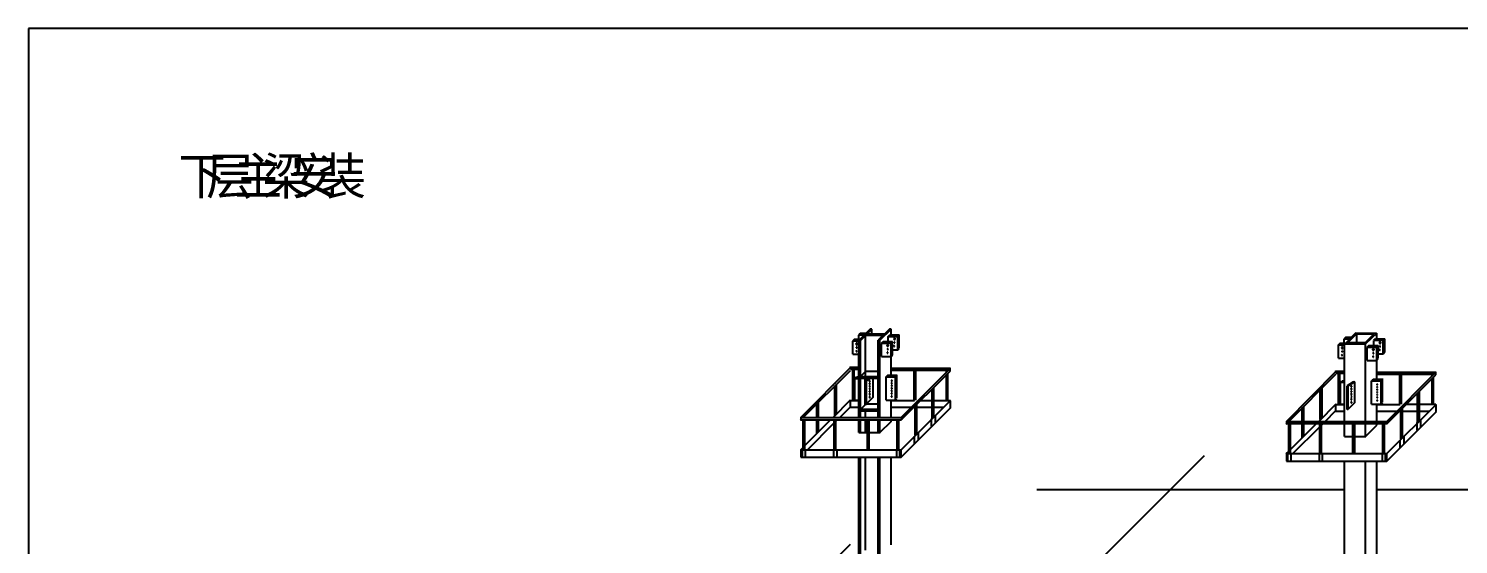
# Model space of a CAD drawing. Header units: metres. Extents: x 0 to 420, y 0 to 297.
# Drawn here: x 0 to 274.7, y 197.9 to 297 of the extents above; entities that cross this region are included whole.
import ezdxf

# ---------------------------------------------------------------- set-up
doc = ezdxf.new("R2010")
doc.units = ezdxf.units.M

msp = doc.modelspace()

# ---------------------------------------------------------------- linework, layer by layer
for p, q in [((420, 296.97), (0, 296.97)), ((0, 296.97), (0, 0)), ((161.65, 239.29), (159.49, 237.1)), ((162, 239.29), (159.84, 237.1)), ((162, 239.29), (161.65, 239.29)), ((162, 238.29), (162, 239.27)), ((165.36, 239.27), (163.22, 237.18)), ((165.68, 239.27), (163.55, 237.18)), ((165.68, 239.27), (165.36, 239.27)), ((165.68, 238.18), (165.68, 239.27)), ((158.32, 237.05), (159.49, 237.05)), ((158.35, 237.02), (158.65, 237.32)), ((158.35, 234.45), (158.35, 236.99)), ((158.62, 237.34), (159.7, 237.34)), ((158.95, 236.5), (158.92, 236.45)), ((158.92, 236.45), (158.92, 236.4)), ((158.92, 236.4), (158.95, 236.34)), ((158.97, 236.56), (158.95, 236.5)), ((158.95, 236.34), (159, 236.32)), ((159.03, 236.59), (158.97, 236.56)), ((159, 236.32), (159.05, 236.29)), ((159.08, 236.59), (159.03, 236.59)), ((159.05, 236.29), (159.11, 236.29)), ((159.14, 236.56), (159.08, 236.59)), ((159.11, 236.29), (159.16, 236.32)), ((159.19, 236.53), (159.14, 236.56)), ((159.16, 236.32), (159.19, 236.37)), ((159.22, 236.48), (159.19, 236.53)), ((159.19, 236.37), (159.22, 236.42)), ((159.22, 236.42), (159.22, 236.48)), ((159.43, 237.13), (159.81, 237.13)), ((159.46, 238.18), (159.76, 238.48)), ((159.46, 238.18), (160.54, 238.18)), ((159.46, 237.34), (159.46, 238.13)), ((159.49, 222.32), (159.49, 237.1)), ((159.73, 238.48), (160.84, 238.48)), ((159.81, 222.32), (159.81, 237.13)), ((164.11, 238.07), (160.76, 238.07)), ((160.79, 231.12), (160.79, 238.05)), ((164.36, 238.29), (161.03, 238.29)), ((163.22, 222.32), (163.22, 237.18)), ((163.25, 237.18), (163.55, 237.18)), ((163.55, 222.32), (163.55, 237.18)), ((163.87, 236.59), (164.17, 236.88)), ((163.87, 236.59), (165.68, 236.59)), ((163.87, 234.02), (163.87, 236.53)), ((164.14, 236.88), (165.96, 236.88)), ((164.95, 236.23), (164.93, 236.21)), ((165.01, 236.26), (164.95, 236.23)), ((165.09, 236.26), (165.01, 236.26)), ((165.14, 236.23), (165.09, 236.26)), ((165.14, 237.88), (165.44, 238.18)), ((165.14, 237.88), (166.96, 237.88)), ((165.14, 236.88), (165.14, 237.83)), ((165.17, 236.21), (165.14, 236.23)), ((165.44, 238.18), (167.23, 238.18)), ((165.66, 236.59), (165.96, 236.88)), ((165.68, 234.04), (165.68, 236.56)), ((165.96, 234.37), (165.96, 236.88)), ((166.2, 237.48), (166.17, 237.42)), ((166.17, 237.42), (166.2, 237.37)), ((166.25, 237.53), (166.2, 237.48)), ((166.2, 237.37), (166.23, 237.32)), ((166.23, 237.32), (166.25, 237.29)), ((166.31, 237.56), (166.25, 237.53)), ((166.25, 237.29), (166.31, 237.26)), ((166.25, 236.78), (166.25, 236.75)), ((166.28, 236.78), (166.25, 236.78)), ((166.25, 236.75), (166.25, 236.72)), ((166.25, 236.72), (166.25, 236.69)), ((166.25, 236.69), (166.28, 236.67)), ((166.31, 236.78), (166.28, 236.78)), ((166.28, 236.67), (166.31, 236.64)), ((166.36, 237.56), (166.31, 237.56)), ((166.31, 237.26), (166.39, 237.26)), ((166.33, 236.78), (166.31, 236.78)), ((166.31, 236.64), (166.33, 236.64)), ((166.36, 236.75), (166.33, 236.78)), ((166.33, 236.64), (166.36, 236.64)), ((166.42, 237.53), (166.36, 237.56)), ((166.39, 236.72), (166.36, 236.75)), ((166.36, 236.64), (166.39, 236.64)), ((166.39, 237.26), (166.44, 237.29)), ((166.42, 236.69), (166.39, 236.72)), ((166.39, 236.64), (166.42, 236.67)), ((166.47, 237.51), (166.42, 237.53)), ((166.42, 236.67), (166.42, 236.69)), ((166.44, 237.29), (166.47, 237.34)), ((166.5, 237.45), (166.47, 237.51)), ((166.47, 237.34), (166.5, 237.4)), ((166.5, 237.4), (166.5, 237.45)), ((166.93, 237.88), (167.23, 238.18)), ((166.96, 235.34), (166.96, 237.86)), ((167.23, 235.67), (167.23, 238.18)), ((251.61, 236.29), (252.77, 236.29)), ((251.63, 236.27), (251.93, 236.57)), ((251.63, 233.7), (251.63, 236.24)), ((251.91, 236.59), (252.99, 236.59)), ((254.94, 238.54), (252.72, 236.29)), ((252.74, 237.43), (253.04, 237.73)), ((252.74, 237.43), (253.83, 237.43)), ((252.74, 236.59), (252.74, 237.38)), ((252.77, 221.57), (252.77, 236.35)), ((252.85, 236.43), (256.83, 236.43)), ((253.01, 237.73), (254.12, 237.73)), ((253.35, 236.63), (255.02, 238.28)), ((256.7, 236.63), (253.35, 236.63)), ((254.9, 238.51), (258.91, 238.51)), ((258.44, 238.29), (255.11, 238.29)), ((255.13, 236.63), (255.13, 238.3)), ((256.71, 236.58), (258.38, 238.23)), ((258.97, 238.51), (256.83, 236.43)), ((256.83, 221.57), (256.83, 236.43)), ((258.43, 237.13), (258.72, 237.43)), ((258.43, 237.13), (260.24, 237.13)), ((258.43, 236.13), (258.43, 237.08)), ((258.72, 237.43), (260.51, 237.43)), ((258.97, 237.43), (258.97, 238.51)), ((259.48, 236.73), (259.46, 236.67)), ((259.46, 236.67), (259.48, 236.62)), ((259.54, 236.78), (259.48, 236.73)), ((259.48, 236.62), (259.51, 236.57)), ((259.51, 236.57), (259.54, 236.54)), ((259.59, 236.81), (259.54, 236.78)), ((259.54, 236.54), (259.59, 236.51)), ((259.64, 236.81), (259.59, 236.81)), ((259.59, 236.51), (259.67, 236.51)), ((259.7, 236.78), (259.64, 236.81)), ((259.67, 236.51), (259.73, 236.54)), ((259.75, 236.75), (259.7, 236.78)), ((259.73, 236.54), (259.75, 236.59)), ((259.78, 236.7), (259.75, 236.75)), ((259.75, 236.59), (259.78, 236.65)), ((259.78, 236.65), (259.78, 236.7)), ((260.21, 237.13), (260.51, 237.43)), ((260.24, 234.59), (260.24, 237.11)), ((260.51, 234.91), (260.51, 237.43)), ((158.35, 234.45), (159.49, 234.45)), ((158.97, 235.15), (158.95, 235.12)), ((158.95, 235.12), (158.95, 235.1)), ((158.95, 235.1), (158.95, 235.07)), ((158.95, 235.07), (158.95, 235.04)), ((158.95, 235.04), (158.97, 235.02)), ((158.97, 235.8), (158.97, 235.77)), ((159, 235.8), (158.97, 235.8)), ((158.97, 235.77), (158.97, 235.75)), ((158.97, 235.75), (158.97, 235.72)), ((158.97, 235.72), (159, 235.69)), ((159, 235.15), (158.97, 235.15)), ((158.97, 235.02), (159, 234.99)), ((159.03, 235.8), (159, 235.8)), ((159, 235.69), (159.03, 235.67)), ((159.03, 235.12), (159, 235.15)), ((159, 234.99), (159.03, 234.99)), ((159.08, 235.8), (159.03, 235.8)), ((159.03, 235.67), (159.08, 235.67)), ((159.05, 235.1), (159.03, 235.12)), ((159.03, 234.99), (159.05, 234.99)), ((159.08, 235.07), (159.05, 235.1)), ((159.05, 234.99), (159.08, 234.99)), ((159.11, 235.77), (159.08, 235.8)), ((159.08, 235.67), (159.11, 235.67)), ((159.11, 235.04), (159.08, 235.07)), ((159.08, 234.99), (159.11, 235.02)), ((159.14, 235.75), (159.11, 235.77)), ((159.11, 235.67), (159.14, 235.69)), ((159.11, 235.02), (159.11, 235.04)), ((159.14, 235.72), (159.14, 235.75)), ((159.14, 235.69), (159.14, 235.72)), ((163.87, 234.02), (165.68, 234.02)), ((164.93, 236.21), (164.9, 236.15)), ((164.9, 236.15), (164.9, 236.07)), ((164.9, 236.07), (164.93, 236.02)), ((164.93, 236.02), (164.98, 235.99)), ((164.95, 234.8), (164.93, 234.8)), ((164.93, 234.8), (164.93, 234.77)), ((164.93, 234.77), (164.95, 234.72)), ((164.98, 235.48), (164.95, 235.45)), ((164.95, 235.45), (164.95, 235.42)), ((164.95, 235.42), (164.98, 235.4)), ((165.01, 234.83), (164.95, 234.83)), ((164.95, 234.83), (164.95, 234.8)), ((164.95, 234.72), (164.95, 234.69)), ((164.95, 234.69), (165.01, 234.66)), ((164.98, 235.99), (165.04, 235.96)), ((165.01, 235.5), (164.98, 235.48)), ((164.98, 235.4), (165.01, 235.37)), ((165.04, 235.5), (165.01, 235.5)), ((165.01, 235.37), (165.04, 235.34)), ((165.04, 234.83), (165.01, 234.83)), ((165.01, 234.66), (165.04, 234.66)), ((165.04, 235.96), (165.09, 235.96)), ((165.06, 235.48), (165.04, 235.5)), ((165.04, 235.34), (165.06, 235.34)), ((165.06, 234.8), (165.04, 234.83)), ((165.04, 234.66), (165.06, 234.66)), ((165.09, 235.45), (165.06, 235.48)), ((165.06, 235.34), (165.09, 235.34)), ((165.09, 234.77), (165.06, 234.8)), ((165.06, 234.66), (165.09, 234.66)), ((165.09, 235.96), (165.14, 235.99)), ((165.12, 235.42), (165.09, 235.45)), ((165.09, 235.34), (165.12, 235.34)), ((165.09, 234.72), (165.09, 234.77)), ((165.09, 234.69), (165.09, 234.72)), ((165.09, 234.66), (165.09, 234.69)), ((165.12, 235.4), (165.12, 235.42)), ((165.12, 235.37), (165.12, 235.4)), ((165.12, 235.34), (165.12, 235.37)), ((165.14, 235.99), (165.2, 236.04)), ((165.2, 236.15), (165.17, 236.21)), ((165.22, 236.1), (165.2, 236.15)), ((165.2, 236.04), (165.22, 236.1)), ((165.68, 230.42), (165.68, 235.31)), ((165.68, 234.04), (165.98, 234.34)), ((165.96, 235.31), (166.96, 235.31)), ((166.23, 236.1), (166.2, 236.07)), ((166.2, 236.07), (166.2, 236.04)), ((166.2, 236.04), (166.23, 236.02)), ((166.25, 236.13), (166.23, 236.1)), ((166.23, 236.02), (166.25, 235.99)), ((166.28, 236.13), (166.25, 236.13)), ((166.25, 235.99), (166.28, 235.96)), ((166.31, 236.1), (166.28, 236.13)), ((166.28, 235.96), (166.31, 235.96)), ((166.33, 236.07), (166.31, 236.1)), ((166.31, 235.96), (166.33, 235.96)), ((166.36, 236.04), (166.33, 236.07)), ((166.33, 235.96), (166.36, 235.96)), ((166.36, 236.02), (166.36, 236.04)), ((166.36, 235.99), (166.36, 236.02)), ((166.36, 235.96), (166.36, 235.99)), ((166.96, 235.31), (167.25, 235.64)), ((251.63, 233.7), (252.77, 233.7)), ((252.23, 235.75), (252.2, 235.7)), ((252.2, 235.7), (252.2, 235.64)), ((252.2, 235.64), (252.23, 235.59)), ((252.26, 235.81), (252.23, 235.75)), ((252.23, 235.59), (252.28, 235.56)), ((252.26, 234.4), (252.23, 234.37)), ((252.23, 234.37), (252.23, 234.35)), ((252.23, 234.35), (252.23, 234.32)), ((252.23, 234.32), (252.23, 234.29)), ((252.23, 234.29), (252.26, 234.26)), ((252.31, 235.83), (252.26, 235.81)), ((252.26, 235.05), (252.26, 235.02)), ((252.28, 235.05), (252.26, 235.05)), ((252.26, 235.02), (252.26, 235)), ((252.26, 235), (252.26, 234.97)), ((252.26, 234.97), (252.28, 234.94)), ((252.28, 234.4), (252.26, 234.4)), ((252.26, 234.26), (252.28, 234.24)), ((252.28, 235.56), (252.34, 235.54)), ((252.31, 235.05), (252.28, 235.05)), ((252.28, 234.94), (252.31, 234.91)), ((252.31, 234.37), (252.28, 234.4)), ((252.28, 234.24), (252.31, 234.24)), ((252.37, 235.83), (252.31, 235.83)), ((252.37, 235.05), (252.31, 235.05)), ((252.31, 234.91), (252.37, 234.91)), ((252.34, 234.35), (252.31, 234.37)), ((252.31, 234.24), (252.34, 234.24)), ((252.34, 235.54), (252.39, 235.54)), ((252.37, 234.32), (252.34, 234.35)), ((252.34, 234.24), (252.37, 234.24)), ((252.42, 235.81), (252.37, 235.83)), ((252.39, 235.02), (252.37, 235.05)), ((252.37, 234.91), (252.39, 234.91)), ((252.39, 234.29), (252.37, 234.32)), ((252.37, 234.24), (252.39, 234.26)), ((252.39, 235.54), (252.45, 235.56)), ((252.42, 235), (252.39, 235.02)), ((252.39, 234.91), (252.42, 234.94)), ((252.39, 234.26), (252.39, 234.29)), ((252.47, 235.78), (252.42, 235.81)), ((252.42, 234.97), (252.42, 235)), ((252.42, 234.94), (252.42, 234.97)), ((252.45, 235.56), (252.47, 235.62)), ((252.5, 235.73), (252.47, 235.78)), ((252.47, 235.62), (252.5, 235.67)), ((252.5, 235.67), (252.5, 235.73)), ((257.16, 235.83), (257.45, 236.13)), ((257.16, 235.83), (258.97, 235.83)), ((257.16, 233.26), (257.16, 235.78)), ((257.43, 236.13), (259.24, 236.13)), ((258.21, 235.46), (258.18, 235.4)), ((258.18, 235.4), (258.18, 235.32)), ((258.18, 235.32), (258.21, 235.27)), ((258.24, 235.48), (258.21, 235.46)), ((258.21, 235.27), (258.26, 235.24)), ((258.21, 234.05), (258.21, 234.02)), ((258.24, 234.05), (258.21, 234.05)), ((258.21, 234.02), (258.24, 233.97)), ((258.29, 235.51), (258.24, 235.48)), ((258.26, 234.72), (258.24, 234.7)), ((258.24, 234.7), (258.24, 234.67)), ((258.24, 234.67), (258.26, 234.64)), ((258.24, 234.08), (258.24, 234.05)), ((258.29, 234.08), (258.24, 234.08)), ((258.24, 233.97), (258.24, 233.94)), ((258.24, 233.94), (258.29, 233.91)), ((258.26, 235.24), (258.32, 235.21)), ((258.29, 234.75), (258.26, 234.72)), ((258.26, 234.64), (258.29, 234.62)), ((258.37, 235.51), (258.29, 235.51)), ((258.32, 234.75), (258.29, 234.75)), ((258.29, 234.62), (258.32, 234.59)), ((258.32, 234.08), (258.29, 234.08)), ((258.29, 233.91), (258.32, 233.91)), ((258.32, 235.21), (258.37, 235.21)), ((258.35, 234.72), (258.32, 234.75)), ((258.32, 234.59), (258.35, 234.59)), ((258.35, 234.05), (258.32, 234.08)), ((258.32, 233.91), (258.35, 233.91)), ((258.37, 234.7), (258.35, 234.72)), ((258.35, 234.59), (258.37, 234.59)), ((258.37, 234.02), (258.35, 234.05)), ((258.35, 233.91), (258.37, 233.91)), ((258.43, 235.48), (258.37, 235.51)), ((258.37, 235.21), (258.43, 235.24)), ((258.4, 234.67), (258.37, 234.7)), ((258.37, 234.59), (258.4, 234.59)), ((258.37, 233.97), (258.37, 234.02)), ((258.37, 233.94), (258.37, 233.97)), ((258.37, 233.91), (258.37, 233.94)), ((258.4, 234.64), (258.4, 234.67)), ((258.4, 234.62), (258.4, 234.64)), ((258.4, 234.59), (258.4, 234.62)), ((258.45, 235.46), (258.43, 235.48)), ((258.43, 235.24), (258.48, 235.29)), ((258.48, 235.4), (258.45, 235.46)), ((258.51, 235.35), (258.48, 235.4)), ((258.48, 235.29), (258.51, 235.35)), ((258.94, 235.83), (259.24, 236.13)), ((258.97, 233.29), (258.97, 235.81)), ((258.97, 229.66), (258.97, 234.56)), ((258.97, 233.29), (259.27, 233.59)), ((259.24, 233.62), (259.24, 236.13)), ((259.24, 234.56), (260.24, 234.56)), ((259.51, 235.35), (259.48, 235.32)), ((259.48, 235.32), (259.48, 235.29)), ((259.48, 235.29), (259.51, 235.27)), ((259.54, 235.37), (259.51, 235.35)), ((259.51, 235.27), (259.54, 235.24)), ((259.56, 236.02), (259.54, 236.02)), ((259.54, 236.02), (259.54, 236)), ((259.54, 236), (259.54, 235.97)), ((259.54, 235.97), (259.54, 235.94)), ((259.54, 235.94), (259.56, 235.92)), ((259.56, 235.37), (259.54, 235.37)), ((259.54, 235.24), (259.56, 235.21)), ((259.59, 236.02), (259.56, 236.02)), ((259.56, 235.92), (259.59, 235.89)), ((259.59, 235.35), (259.56, 235.37)), ((259.56, 235.21), (259.59, 235.21)), ((259.62, 236.02), (259.59, 236.02)), ((259.59, 235.89), (259.62, 235.89)), ((259.62, 235.32), (259.59, 235.35)), ((259.59, 235.21), (259.62, 235.21)), ((259.64, 236), (259.62, 236.02)), ((259.62, 235.89), (259.64, 235.89)), ((259.64, 235.29), (259.62, 235.32)), ((259.62, 235.21), (259.64, 235.21)), ((259.67, 235.97), (259.64, 236)), ((259.64, 235.89), (259.67, 235.89)), ((259.64, 235.27), (259.64, 235.29)), ((259.64, 235.24), (259.64, 235.27)), ((259.64, 235.21), (259.64, 235.24)), ((259.7, 235.94), (259.67, 235.97)), ((259.67, 235.89), (259.7, 235.92)), ((259.7, 235.92), (259.7, 235.94)), ((260.24, 234.56), (260.54, 234.89)), ((148.34, 222.32), (157.92, 231.93)), ((148.82, 222.32), (157.86, 231.36)), ((157.78, 231.96), (159.49, 231.96)), ((157.86, 231.96), (157.86, 232.01)), ((157.86, 231.58), (157.86, 231.96)), ((157.86, 231.58), (159.49, 231.58)), ((158.32, 225.6), (158.32, 231.58)), ((158.59, 225.6), (158.59, 231.58)), ((160.76, 231.12), (159.78, 230.15)), ((163.19, 231.12), (160.73, 231.12)), ((160.79, 226.74), (160.79, 231.23)), ((165.68, 231.77), (177.1, 231.77)), ((165.68, 231.39), (176.7, 231.39)), ((167.63, 222.32), (177.08, 231.77)), ((167.63, 221.86), (177.08, 231.28)), ((170.12, 225.6), (170.12, 231.39)), ((170.45, 225.63), (170.45, 231.42)), ((176.35, 231.04), (176.35, 231.39)), ((176.59, 225.6), (176.59, 230.79)), ((177.02, 231.25), (177.02, 231.8)), ((241.62, 221.57), (251.2, 231.18)), ((251.07, 231.21), (252.77, 231.21)), ((251.15, 231.21), (251.15, 231.26)), ((251.15, 230.83), (251.15, 231.21)), ((251.15, 230.83), (252.77, 230.83)), ((251.61, 224.85), (251.61, 230.83)), ((251.88, 224.85), (251.88, 230.83)), ((257.16, 233.26), (258.97, 233.26)), ((258.97, 231.02), (270.39, 231.02)), ((260.92, 221.57), (270.36, 231.02)), ((270.31, 230.5), (270.31, 231.04)), ((154.86, 222.65), (154.86, 228.44)), ((155.18, 222.97), (155.18, 228.76)), ((158.7, 229.82), (159, 230.12)), ((158.7, 225.65), (158.7, 229.87)), ((158.7, 229.82), (159.43, 229.82)), ((159.03, 230.12), (159.43, 230.12)), ((163.19, 230.12), (159.73, 230.12)), ((163.19, 229.77), (159.73, 229.77)), ((160.73, 224.79), (160.73, 229.77)), ((161.38, 229.77), (160.76, 229.39)), ((160.76, 224.87), (160.76, 229.39)), ((160.76, 229.36), (160.95, 229.36)), ((160.81, 227.41), (160.81, 229.77)), ((161.63, 229.77), (160.95, 229.36)), ((160.95, 224.87), (160.95, 229.39)), ((161.52, 229.33), (161.49, 229.31)), ((161.49, 229.31), (161.49, 229.28)), ((161.49, 229.28), (161.49, 229.25)), ((161.49, 229.25), (161.52, 229.22)), ((161.49, 228.85), (161.49, 228.79)), ((161.52, 228.85), (161.49, 228.85)), ((161.49, 228.79), (161.49, 228.76)), ((161.49, 228.76), (161.52, 228.74)), ((161.52, 228.39), (161.49, 228.36)), ((161.49, 228.36), (161.49, 228.33)), ((161.49, 228.33), (161.49, 228.3)), ((161.49, 228.3), (161.52, 228.25)), ((161.52, 229.36), (161.52, 229.33)), ((161.54, 229.36), (161.52, 229.36)), ((161.52, 229.22), (161.54, 229.2)), ((161.52, 228.87), (161.52, 228.85)), ((161.54, 228.87), (161.52, 228.87)), ((161.52, 228.74), (161.54, 228.71)), ((161.54, 228.39), (161.52, 228.39)), ((161.52, 228.25), (161.54, 228.25)), ((161.6, 229.33), (161.54, 229.36)), ((161.54, 229.2), (161.6, 229.2)), ((161.6, 228.85), (161.54, 228.87)), ((161.54, 228.71), (161.6, 228.71)), ((161.6, 228.39), (161.54, 228.39)), ((161.54, 228.25), (161.6, 228.22)), ((161.63, 229.31), (161.6, 229.33)), ((161.6, 229.2), (161.63, 229.2)), ((161.63, 228.85), (161.6, 228.85)), ((161.6, 228.71), (161.63, 228.71)), ((161.63, 228.36), (161.6, 228.39)), ((161.6, 228.22), (161.63, 228.22)), ((161.65, 229.28), (161.63, 229.31)), ((161.63, 229.2), (161.65, 229.2)), ((161.65, 228.79), (161.63, 228.85)), ((161.63, 228.71), (161.65, 228.71)), ((161.65, 228.33), (161.63, 228.36)), ((161.63, 228.22), (161.65, 228.25)), ((161.65, 229.25), (161.65, 229.28)), ((161.65, 229.22), (161.65, 229.25)), ((161.65, 229.2), (161.65, 229.22)), ((161.65, 228.76), (161.65, 228.79)), ((161.65, 228.74), (161.65, 228.76)), ((161.65, 228.71), (161.65, 228.74)), ((161.65, 228.3), (161.65, 228.33)), ((161.65, 228.25), (161.65, 228.3)), ((162.25, 226.19), (162.25, 229.77)), ((164.71, 230.12), (166.52, 230.12)), ((164.71, 225.63), (164.71, 230.12)), ((164.74, 230.12), (165.04, 230.44)), ((165.01, 230.44), (166.82, 230.44)), ((165.74, 229.44), (165.71, 229.41)), ((165.71, 229.41), (165.71, 229.39)), ((165.71, 229.39), (165.74, 229.36)), ((165.71, 228.95), (165.71, 228.9)), ((165.74, 228.95), (165.71, 228.95)), ((165.71, 228.9), (165.74, 228.87)), ((165.71, 228.47), (165.71, 228.44)), ((165.74, 228.47), (165.71, 228.47)), ((165.71, 228.44), (165.74, 228.39)), ((165.74, 227.98), (165.71, 227.95)), ((165.77, 229.47), (165.74, 229.44)), ((165.74, 229.36), (165.77, 229.33)), ((165.77, 228.98), (165.74, 228.95)), ((165.74, 228.87), (165.77, 228.85)), ((165.77, 228.49), (165.74, 228.47)), ((165.74, 228.39), (165.77, 228.36)), ((165.77, 228.01), (165.74, 227.98)), ((165.79, 229.47), (165.77, 229.47)), ((165.77, 229.33), (165.79, 229.31)), ((165.79, 228.98), (165.77, 228.98)), ((165.77, 228.85), (165.79, 228.82)), ((165.79, 228.49), (165.77, 228.49)), ((165.77, 228.36), (165.79, 228.33)), ((165.79, 228.01), (165.77, 228.01)), ((165.82, 229.44), (165.79, 229.47)), ((165.79, 229.31), (165.82, 229.31)), ((165.82, 228.95), (165.79, 228.98)), ((165.79, 228.82), (165.82, 228.82)), ((165.82, 228.49), (165.79, 228.49)), ((165.79, 228.33), (165.82, 228.33)), ((165.82, 227.98), (165.79, 228.01)), ((165.85, 229.41), (165.82, 229.44)), ((165.82, 229.31), (165.85, 229.31)), ((165.85, 228.93), (165.82, 228.95)), ((165.82, 228.82), (165.85, 228.82)), ((165.85, 228.47), (165.82, 228.49)), ((165.82, 228.33), (165.85, 228.33)), ((165.85, 227.95), (165.82, 227.98)), ((165.87, 229.39), (165.85, 229.41)), ((165.85, 229.31), (165.87, 229.31)), ((165.87, 228.9), (165.85, 228.93)), ((165.85, 228.82), (165.87, 228.82)), ((165.87, 228.44), (165.85, 228.47)), ((165.85, 228.33), (165.87, 228.33)), ((165.87, 229.36), (165.87, 229.39)), ((165.87, 229.33), (165.87, 229.36)), ((165.87, 229.31), (165.87, 229.33)), ((165.87, 228.87), (165.87, 228.9)), ((165.87, 228.85), (165.87, 228.87)), ((165.87, 228.82), (165.87, 228.85)), ((165.87, 228.39), (165.87, 228.44)), ((165.87, 228.36), (165.87, 228.39)), ((165.87, 228.33), (165.87, 228.36)), ((166.52, 230.15), (166.82, 230.47)), ((166.52, 225.63), (166.52, 230.15)), ((166.82, 226), (166.82, 230.52)), ((173.88, 222.3), (173.88, 228.09)), ((176.35, 225.6), (176.35, 230.55)), ((242.11, 221.57), (251.15, 230.61)), ((248.47, 222.22), (248.47, 228.01)), ((251.99, 229.07), (252.28, 229.37)), ((251.99, 224.9), (251.99, 229.12)), ((251.99, 229.07), (252.77, 229.07)), ((252.31, 229.37), (252.77, 229.37)), ((254.52, 229.13), (253.3, 228.39)), ((253.3, 223.87), (253.3, 228.39)), ((253.3, 228.36), (253.49, 228.36)), ((254.79, 229.14), (253.49, 228.36)), ((253.49, 223.87), (253.49, 228.39)), ((254.06, 228.34), (254.03, 228.31)), ((254.03, 228.31), (254.03, 228.28)), ((254.03, 228.28), (254.03, 228.25)), ((254.03, 228.25), (254.06, 228.23)), ((254.09, 228.36), (254.06, 228.36)), ((254.06, 228.36), (254.06, 228.34)), ((254.06, 228.23), (254.09, 228.2)), ((254.14, 228.34), (254.09, 228.36)), ((254.09, 228.2), (254.14, 228.2)), ((254.17, 228.31), (254.14, 228.34)), ((254.14, 228.2), (254.17, 228.2)), ((254.2, 228.28), (254.17, 228.31)), ((254.17, 228.2), (254.2, 228.2)), ((254.2, 228.25), (254.2, 228.28)), ((254.2, 228.23), (254.2, 228.25)), ((254.2, 228.2), (254.2, 228.23)), ((254.52, 229.13), (254.77, 229.13)), ((254.79, 225.2), (254.79, 229.14)), ((257.99, 224.87), (257.99, 229.37)), ((257.99, 229.37), (259.81, 229.37)), ((258.02, 229.37), (258.32, 229.69)), ((258.29, 229.69), (260.1, 229.69)), ((258.97, 230.64), (269.98, 230.64)), ((259.02, 228.69), (259, 228.66)), ((259, 228.66), (259, 228.64)), ((259, 228.64), (259.02, 228.61)), ((259, 228.2), (259, 228.15)), ((259.02, 228.2), (259, 228.2)), ((259, 228.15), (259.02, 228.12)), ((259.05, 228.72), (259.02, 228.69)), ((259.02, 228.61), (259.05, 228.58)), ((259.05, 228.23), (259.02, 228.2)), ((259.02, 228.12), (259.05, 228.09)), ((259.08, 228.72), (259.05, 228.72)), ((259.05, 228.58), (259.08, 228.55)), ((259.08, 228.23), (259.05, 228.23)), ((259.05, 228.09), (259.08, 228.07)), ((259.1, 228.69), (259.08, 228.72)), ((259.08, 228.55), (259.1, 228.55)), ((259.1, 228.2), (259.08, 228.23)), ((259.08, 228.07), (259.1, 228.07)), ((259.13, 228.66), (259.1, 228.69)), ((259.1, 228.55), (259.13, 228.55)), ((259.13, 228.18), (259.1, 228.2)), ((259.1, 228.07), (259.13, 228.07)), ((259.16, 228.64), (259.13, 228.66)), ((259.13, 228.55), (259.16, 228.55)), ((259.16, 228.15), (259.13, 228.18)), ((259.13, 228.07), (259.16, 228.07)), ((259.16, 228.61), (259.16, 228.64)), ((259.16, 228.58), (259.16, 228.61)), ((259.16, 228.55), (259.16, 228.58)), ((259.16, 228.12), (259.16, 228.15)), ((259.16, 228.09), (259.16, 228.12)), ((259.16, 228.07), (259.16, 228.09)), ((259.81, 229.39), (260.1, 229.72)), ((259.81, 224.87), (259.81, 229.39)), ((260.1, 225.25), (260.1, 229.77)), ((260.92, 221.11), (270.36, 230.53)), ((263.41, 224.85), (263.41, 230.64)), ((263.73, 224.87), (263.73, 230.67)), ((269.63, 230.29), (269.63, 230.64)), ((269.63, 224.85), (269.63, 229.8)), ((269.87, 224.85), (269.87, 230.04)), ((151.72, 222.32), (151.72, 225.3)), ((154.56, 222.32), (157.92, 225.68)), ((157.86, 224.27), (157.86, 225.6)), ((157.86, 225.57), (159.49, 225.57)), ((158.7, 225.65), (159.43, 225.65)), ((162.25, 226.19), (160.95, 224.92)), ((161.52, 227.87), (161.49, 227.84)), ((161.49, 227.84), (161.49, 227.82)), ((161.49, 227.82), (161.49, 227.79)), ((161.49, 227.79), (161.52, 227.76)), ((161.52, 227.38), (161.49, 227.36)), ((161.49, 227.36), (161.49, 227.33)), ((161.49, 227.33), (161.49, 227.3)), ((161.49, 227.3), (161.52, 227.28)), ((161.52, 226.87), (161.49, 226.87)), ((161.49, 226.87), (161.49, 226.84)), ((161.49, 226.84), (161.49, 226.79)), ((161.49, 226.79), (161.52, 226.76)), ((161.52, 226.3), (161.49, 226.28)), ((161.49, 226.28), (161.49, 226.25)), ((161.49, 226.25), (161.49, 226.22)), ((161.49, 226.22), (161.52, 226.19)), ((161.52, 227.9), (161.52, 227.87)), ((161.54, 227.9), (161.52, 227.9)), ((161.52, 227.76), (161.54, 227.74)), ((161.54, 227.38), (161.52, 227.38)), ((161.52, 227.28), (161.54, 227.25)), ((161.52, 226.9), (161.52, 226.87)), ((161.54, 226.9), (161.52, 226.9)), ((161.52, 226.76), (161.54, 226.74)), ((161.54, 226.3), (161.52, 226.3)), ((161.52, 226.19), (161.54, 226.17)), ((161.6, 227.87), (161.54, 227.9)), ((161.54, 227.74), (161.6, 227.74)), ((161.6, 227.38), (161.54, 227.38)), ((161.54, 227.25), (161.6, 227.22)), ((161.6, 226.9), (161.54, 226.9)), ((161.54, 226.74), (161.6, 226.74)), ((161.6, 226.3), (161.54, 226.3)), ((161.54, 226.17), (161.6, 226.14)), ((161.63, 227.84), (161.6, 227.87)), ((161.6, 227.74), (161.63, 227.74)), ((161.63, 227.36), (161.6, 227.38)), ((161.6, 227.22), (161.63, 227.22)), ((161.63, 226.87), (161.6, 226.9)), ((161.6, 226.74), (161.63, 226.74)), ((161.63, 226.28), (161.6, 226.3)), ((161.6, 226.14), (161.63, 226.14)), ((161.65, 227.82), (161.63, 227.84)), ((161.63, 227.74), (161.65, 227.74)), ((161.65, 227.33), (161.63, 227.36)), ((161.63, 227.22), (161.65, 227.25)), ((161.65, 226.84), (161.63, 226.87)), ((161.63, 226.74), (161.65, 226.74)), ((161.65, 226.25), (161.63, 226.28)), ((161.63, 226.14), (161.65, 226.17)), ((161.65, 227.79), (161.65, 227.82)), ((161.65, 227.76), (161.65, 227.79)), ((161.65, 227.74), (161.65, 227.76)), ((161.65, 227.3), (161.65, 227.33)), ((161.65, 227.28), (161.65, 227.3)), ((161.65, 227.25), (161.65, 227.28)), ((161.65, 226.79), (161.65, 226.84)), ((161.65, 226.76), (161.65, 226.79)), ((161.65, 226.74), (161.65, 226.76)), ((161.65, 226.22), (161.65, 226.25)), ((161.65, 226.19), (161.65, 226.22)), ((161.65, 226.17), (161.65, 226.19)), ((164.71, 225.63), (166.52, 225.63)), ((165.68, 222.32), (165.68, 225.63)), ((165.68, 225.57), (170.2, 225.57)), ((165.71, 227.95), (165.71, 227.93)), ((165.71, 227.93), (165.74, 227.9)), ((165.74, 227.49), (165.71, 227.47)), ((165.71, 227.47), (165.71, 227.44)), ((165.71, 227.44), (165.74, 227.41)), ((165.71, 226.98), (165.71, 226.92)), ((165.74, 226.98), (165.71, 226.98)), ((165.71, 226.92), (165.74, 226.9)), ((165.74, 226.41), (165.71, 226.38)), ((165.71, 226.38), (165.71, 226.36)), ((165.71, 226.36), (165.74, 226.33)), ((165.74, 227.9), (165.77, 227.87)), ((165.77, 227.49), (165.74, 227.49)), ((165.74, 227.41), (165.77, 227.38)), ((165.77, 227.01), (165.74, 226.98)), ((165.74, 226.9), (165.77, 226.87)), ((165.77, 226.41), (165.74, 226.41)), ((165.74, 226.33), (165.77, 226.28)), ((165.77, 227.87), (165.79, 227.84)), ((165.79, 227.49), (165.77, 227.49)), ((165.77, 227.38), (165.79, 227.36)), ((165.79, 227.01), (165.77, 227.01)), ((165.77, 226.87), (165.79, 226.84)), ((165.79, 226.41), (165.77, 226.41)), ((165.77, 226.28), (165.79, 226.28)), ((165.79, 227.84), (165.82, 227.84)), ((165.82, 227.49), (165.79, 227.49)), ((165.79, 227.36), (165.82, 227.33)), ((165.82, 226.98), (165.79, 227.01)), ((165.79, 226.84), (165.82, 226.84)), ((165.82, 226.41), (165.79, 226.41)), ((165.79, 226.28), (165.82, 226.25)), ((165.82, 227.84), (165.85, 227.84)), ((165.85, 227.47), (165.82, 227.49)), ((165.82, 227.33), (165.85, 227.33)), ((165.85, 226.98), (165.82, 226.98)), ((165.82, 226.84), (165.85, 226.84)), ((165.85, 226.38), (165.82, 226.41)), ((165.82, 226.25), (165.85, 226.25)), ((165.87, 227.93), (165.85, 227.95)), ((165.85, 227.84), (165.87, 227.84)), ((165.87, 227.44), (165.85, 227.47)), ((165.85, 227.33), (165.87, 227.36)), ((165.87, 226.92), (165.85, 226.98)), ((165.85, 226.84), (165.87, 226.84)), ((165.87, 226.36), (165.85, 226.38)), ((165.85, 226.25), (165.87, 226.28)), ((165.87, 227.9), (165.87, 227.93)), ((165.87, 227.87), (165.87, 227.9)), ((165.87, 227.84), (165.87, 227.87)), ((165.87, 227.41), (165.87, 227.44)), ((165.87, 227.38), (165.87, 227.41)), ((165.87, 227.36), (165.87, 227.38)), ((165.87, 226.9), (165.87, 226.92)), ((165.87, 226.87), (165.87, 226.9)), ((165.87, 226.84), (165.87, 226.87)), ((165.87, 226.33), (165.87, 226.36)), ((165.87, 226.28), (165.87, 226.33)), ((166.52, 225.63), (166.82, 225.92)), ((167.58, 216.07), (177.16, 225.65)), ((171.37, 225.6), (173.56, 225.6)), ((173.56, 221.97), (173.56, 227.76)), ((173.88, 225.6), (177.08, 225.6)), ((177.13, 224.19), (177.13, 225.54)), ((248.14, 221.9), (248.14, 227.69)), ((254.06, 227.85), (254.03, 227.85)), ((254.03, 227.85), (254.03, 227.79)), ((254.03, 227.79), (254.03, 227.77)), ((254.03, 227.77), (254.06, 227.74)), ((254.06, 227.39), (254.03, 227.36)), ((254.03, 227.36), (254.03, 227.33)), ((254.03, 227.33), (254.03, 227.31)), ((254.03, 227.31), (254.06, 227.25)), ((254.06, 226.87), (254.03, 226.85)), ((254.03, 226.85), (254.03, 226.82)), ((254.03, 226.82), (254.03, 226.79)), ((254.03, 226.79), (254.06, 226.77)), ((254.06, 226.39), (254.03, 226.36)), ((254.03, 226.36), (254.03, 226.33)), ((254.03, 226.33), (254.03, 226.31)), ((254.03, 226.31), (254.06, 226.28)), ((254.06, 225.87), (254.03, 225.87)), ((254.03, 225.87), (254.03, 225.85)), ((254.03, 225.85), (254.03, 225.79)), ((254.03, 225.79), (254.06, 225.76)), ((254.06, 225.3), (254.03, 225.28)), ((254.03, 225.28), (254.03, 225.25)), ((254.03, 225.25), (254.03, 225.22)), ((254.09, 227.87), (254.06, 227.87)), ((254.06, 227.87), (254.06, 227.85)), ((254.06, 227.74), (254.09, 227.71)), ((254.09, 227.39), (254.06, 227.39)), ((254.06, 227.25), (254.09, 227.25)), ((254.09, 226.9), (254.06, 226.9)), ((254.06, 226.9), (254.06, 226.87)), ((254.06, 226.77), (254.09, 226.74)), ((254.09, 226.39), (254.06, 226.39)), ((254.06, 226.28), (254.09, 226.25)), ((254.09, 225.9), (254.06, 225.9)), ((254.06, 225.9), (254.06, 225.87)), ((254.06, 225.76), (254.09, 225.74)), ((254.09, 225.3), (254.06, 225.3)), ((254.14, 227.85), (254.09, 227.87)), ((254.09, 227.71), (254.14, 227.71)), ((254.14, 227.39), (254.09, 227.39)), ((254.09, 227.25), (254.14, 227.23)), ((254.14, 226.87), (254.09, 226.9)), ((254.09, 226.74), (254.14, 226.74)), ((254.14, 226.39), (254.09, 226.39)), ((254.09, 226.25), (254.14, 226.22)), ((254.14, 225.9), (254.09, 225.9)), ((254.09, 225.74), (254.14, 225.74)), ((254.14, 225.3), (254.09, 225.3)), ((254.17, 227.85), (254.14, 227.85)), ((254.14, 227.71), (254.17, 227.71)), ((254.17, 227.36), (254.14, 227.39)), ((254.14, 227.23), (254.17, 227.23)), ((254.17, 226.85), (254.14, 226.87)), ((254.14, 226.74), (254.17, 226.74)), ((254.17, 226.36), (254.14, 226.39)), ((254.14, 226.22), (254.17, 226.22)), ((254.17, 225.87), (254.14, 225.9)), ((254.14, 225.74), (254.17, 225.74)), ((254.17, 225.28), (254.14, 225.3)), ((254.2, 227.79), (254.17, 227.85)), ((254.17, 227.71), (254.2, 227.71)), ((254.2, 227.33), (254.17, 227.36)), ((254.17, 227.23), (254.2, 227.25)), ((254.2, 226.82), (254.17, 226.85)), ((254.17, 226.74), (254.2, 226.74)), ((254.2, 226.33), (254.17, 226.36)), ((254.17, 226.22), (254.2, 226.25)), ((254.2, 225.85), (254.17, 225.87)), ((254.17, 225.74), (254.2, 225.74)), ((254.2, 225.25), (254.17, 225.28)), ((254.2, 227.77), (254.2, 227.79)), ((254.2, 227.74), (254.2, 227.77)), ((254.2, 227.71), (254.2, 227.74)), ((254.2, 227.31), (254.2, 227.33)), ((254.2, 227.25), (254.2, 227.31)), ((254.2, 226.79), (254.2, 226.82)), ((254.2, 226.77), (254.2, 226.79)), ((254.2, 226.74), (254.2, 226.77)), ((254.2, 226.31), (254.2, 226.33)), ((254.2, 226.28), (254.2, 226.31)), ((254.2, 226.25), (254.2, 226.28)), ((254.2, 225.79), (254.2, 225.85)), ((254.2, 225.76), (254.2, 225.79)), ((254.2, 225.74), (254.2, 225.76)), ((254.2, 225.22), (254.2, 225.25)), ((259, 227.72), (259, 227.69)), ((259.02, 227.72), (259, 227.72)), ((259, 227.69), (259.02, 227.63)), ((259.02, 227.23), (259, 227.2)), ((259, 227.2), (259, 227.17)), ((259, 227.17), (259.02, 227.15)), ((259.02, 226.74), (259, 226.71)), ((259, 226.71), (259, 226.69)), ((259, 226.69), (259.02, 226.66)), ((259, 226.23), (259, 226.17)), ((259.02, 226.23), (259, 226.23)), ((259, 226.17), (259.02, 226.15)), ((259.02, 225.66), (259, 225.63)), ((259, 225.63), (259, 225.6)), ((259, 225.6), (259.02, 225.58)), ((259.05, 227.74), (259.02, 227.72)), ((259.02, 227.63), (259.05, 227.61)), ((259.05, 227.26), (259.02, 227.23)), ((259.02, 227.15), (259.05, 227.12)), ((259.05, 226.74), (259.02, 226.74)), ((259.02, 226.66), (259.05, 226.63)), ((259.05, 226.25), (259.02, 226.23)), ((259.02, 226.15), (259.05, 226.12)), ((259.05, 225.66), (259.02, 225.66)), ((259.02, 225.58), (259.05, 225.52)), ((259.08, 227.74), (259.05, 227.74)), ((259.05, 227.61), (259.08, 227.58)), ((259.08, 227.26), (259.05, 227.26)), ((259.05, 227.12), (259.08, 227.09)), ((259.08, 226.74), (259.05, 226.74)), ((259.05, 226.63), (259.08, 226.61)), ((259.08, 226.25), (259.05, 226.25)), ((259.05, 226.12), (259.08, 226.09)), ((259.08, 225.66), (259.05, 225.66)), ((259.05, 225.52), (259.08, 225.52)), ((259.1, 227.74), (259.08, 227.74)), ((259.08, 227.58), (259.1, 227.58)), ((259.1, 227.23), (259.08, 227.26)), ((259.08, 227.09), (259.1, 227.09)), ((259.1, 226.74), (259.08, 226.74)), ((259.08, 226.61), (259.1, 226.58)), ((259.1, 226.23), (259.08, 226.25)), ((259.08, 226.09), (259.1, 226.09)), ((259.1, 225.66), (259.08, 225.66)), ((259.08, 225.52), (259.1, 225.5)), ((259.13, 227.72), (259.1, 227.74)), ((259.1, 227.58), (259.13, 227.58)), ((259.13, 227.2), (259.1, 227.23)), ((259.1, 227.09), (259.13, 227.09)), ((259.13, 226.71), (259.1, 226.74)), ((259.1, 226.58), (259.13, 226.58)), ((259.13, 226.23), (259.1, 226.23)), ((259.1, 226.09), (259.13, 226.09)), ((259.13, 225.63), (259.1, 225.66)), ((259.1, 225.5), (259.13, 225.5)), ((259.16, 227.69), (259.13, 227.72)), ((259.13, 227.58), (259.16, 227.58)), ((259.16, 227.17), (259.13, 227.2)), ((259.13, 227.09), (259.16, 227.09)), ((259.16, 226.69), (259.13, 226.71)), ((259.13, 226.58), (259.16, 226.61)), ((259.16, 226.17), (259.13, 226.23)), ((259.13, 226.09), (259.16, 226.09)), ((259.16, 225.6), (259.13, 225.63)), ((259.13, 225.5), (259.16, 225.52)), ((259.16, 227.63), (259.16, 227.69)), ((259.16, 227.61), (259.16, 227.63)), ((259.16, 227.58), (259.16, 227.61)), ((259.16, 227.15), (259.16, 227.17)), ((259.16, 227.12), (259.16, 227.15)), ((259.16, 227.09), (259.16, 227.12)), ((259.16, 226.66), (259.16, 226.69)), ((259.16, 226.63), (259.16, 226.66)), ((259.16, 226.61), (259.16, 226.63)), ((259.16, 226.15), (259.16, 226.17)), ((259.16, 226.12), (259.16, 226.15)), ((259.16, 226.09), (259.16, 226.12)), ((259.16, 225.58), (259.16, 225.6)), ((259.16, 225.52), (259.16, 225.58)), ((266.84, 221.22), (266.84, 227.01)), ((267.17, 221.55), (267.17, 227.34)), ((151.4, 222.32), (151.4, 224.98)), ((155.81, 222.32), (157.86, 224.38)), ((157.81, 224.27), (159.49, 224.27)), ((163.17, 223.84), (159.76, 223.84)), ((163.19, 223.51), (159.76, 223.51)), ((160.76, 224.81), (159.78, 223.84)), ((163.19, 224.87), (160.73, 224.87)), ((160.76, 224.9), (160.95, 224.9)), ((160.79, 222.32), (160.79, 223.51)), ((165.68, 224.27), (169.58, 224.27)), ((167.61, 214.67), (177.19, 224.25)), ((170.07, 224.27), (170.34, 224.27)), ((170.34, 218.94), (170.34, 224.54)), ((170.66, 219.27), (170.66, 224.87)), ((170.66, 224.27), (173.56, 224.27)), ((173.88, 224.27), (175.78, 224.27)), ((174.13, 222.7), (174.13, 221.27)), ((244.68, 221.57), (244.68, 224.22)), ((245, 221.57), (245, 224.55)), ((247.85, 221.57), (251.2, 224.93)), ((249.09, 221.57), (251.15, 223.63)), ((251.09, 223.52), (252.77, 223.52)), ((251.15, 223.52), (251.15, 224.85)), ((251.15, 224.82), (252.77, 224.82)), ((251.99, 224.9), (252.72, 224.9)), ((253.3, 223.9), (253.49, 223.9)), ((254.79, 225.2), (253.49, 223.92)), ((254.03, 225.22), (254.06, 225.2)), ((254.06, 225.2), (254.09, 225.17)), ((254.09, 225.17), (254.14, 225.14)), ((254.14, 225.14), (254.17, 225.14)), ((254.17, 225.14), (254.2, 225.17)), ((254.2, 225.2), (254.2, 225.22)), ((254.2, 225.17), (254.2, 225.2)), ((257.99, 224.87), (259.81, 224.87)), ((258.97, 221.57), (258.97, 224.87)), ((258.97, 224.82), (263.49, 224.82)), ((258.97, 223.52), (262.87, 223.52)), ((259.81, 224.87), (260.1, 225.17)), ((260.86, 215.32), (270.44, 224.9)), ((260.89, 213.91), (270.47, 223.49)), ((263.35, 223.52), (263.62, 223.52)), ((263.62, 218.19), (263.62, 223.79)), ((263.95, 218.51), (263.95, 224.12)), ((263.95, 223.52), (266.84, 223.52)), ((264.65, 224.85), (266.84, 224.85)), ((267.17, 224.85), (270.36, 224.85)), ((267.17, 223.52), (269.06, 223.52)), ((270.42, 223.44), (270.42, 224.79)), ((148.28, 221.78), (148.39, 221.92)), ((148.31, 221.89), (167.63, 221.89)), ((148.34, 222.32), (148.34, 221.89)), ((148.39, 222.32), (167.71, 222.32)), ((148.74, 221.92), (148.74, 216.13)), ((149.07, 216.86), (154.13, 221.92)), ((149.07, 221.92), (149.07, 216.13)), ((149.61, 216.13), (154.78, 221.3)), ((151.4, 219.18), (151.4, 221.89)), ((151.72, 219.51), (151.72, 221.89)), ((154.78, 216.1), (154.78, 221.89)), ((155.1, 216.13), (155.1, 221.92)), ((155.1, 221.62), (155.4, 221.92)), ((159.49, 219.43), (159.49, 221.89)), ((159.81, 219.43), (159.81, 221.89)), ((160.79, 219.43), (160.79, 221.89)), ((161.14, 216.1), (161.14, 221.89)), ((161.49, 216.13), (161.49, 221.92)), ((163.22, 219.43), (163.22, 221.89)), ((163.55, 219.43), (163.55, 221.89)), ((163.55, 219.43), (165.74, 221.62)), ((165.68, 221.57), (165.68, 221.89)), ((166.85, 216.1), (166.85, 221.89)), ((167.2, 216.13), (167.2, 221.92)), ((167.66, 222.35), (167.66, 221.86)), ((173.4, 222.08), (173.4, 220.65)), ((241.57, 221.03), (241.68, 221.17)), ((241.59, 221.14), (260.92, 221.14)), ((241.62, 221.57), (241.62, 221.14)), ((241.68, 221.57), (261, 221.57)), ((242.03, 221.17), (242.03, 215.38)), ((242.35, 216.11), (247.41, 221.17)), ((242.35, 221.17), (242.35, 215.38)), ((242.89, 215.38), (248.06, 220.54)), ((244.68, 218.43), (244.68, 221.14)), ((245, 218.76), (245, 221.14)), ((248.06, 215.35), (248.06, 221.14)), ((248.39, 215.38), (248.39, 221.17)), ((248.39, 220.87), (248.68, 221.17)), ((252.77, 218.68), (252.77, 221.14)), ((254.42, 215.35), (254.42, 221.14)), ((254.77, 215.38), (254.77, 221.17)), ((256.83, 218.68), (256.83, 221.14)), ((256.83, 218.68), (259.02, 220.87)), ((258.97, 220.81), (258.97, 221.14)), ((260.13, 215.35), (260.13, 221.14)), ((260.48, 215.38), (260.48, 221.17)), ((260.94, 221.6), (260.94, 221.11)), ((266.68, 221.33), (266.68, 219.89)), ((267.41, 221.95), (267.41, 220.52)), ((159.49, 219.43), (161.14, 219.43)), ((161.49, 219.43), (163.6, 219.43)), ((170.15, 218.72), (170.15, 217.29)), ((170.88, 219.46), (170.88, 218.02)), ((252.77, 218.68), (254.42, 218.68)), ((254.77, 218.68), (256.88, 218.68)), ((263.43, 217.97), (263.43, 216.54)), ((264.16, 218.7), (264.16, 217.27)), ((148.34, 216.13), (167.63, 216.13)), ((148.34, 216.13), (148.34, 214.69)), ((148.34, 216.1), (148.36, 216.13)), ((148.34, 214.69), (167.63, 214.69)), ((148.36, 216.13), (148.74, 216.51)), ((148.58, 216.13), (148.58, 214.67)), ((149.2, 216.13), (149.2, 214.67)), ((154.64, 216.13), (154.64, 214.67)), ((155.24, 216.13), (155.24, 214.67)), ((159.49, 202.96), (159.49, 214.69)), ((159.81, 202.96), (159.81, 214.69)), ((160.79, 202.96), (160.79, 214.69)), ((163.22, 202.96), (163.22, 214.69)), ((163.55, 202.96), (163.55, 214.69)), ((165.68, 202.96), (165.68, 214.69)), ((166.71, 216.13), (166.71, 214.67)), ((167.31, 216.13), (167.31, 214.67)), ((167.63, 214.69), (167.63, 216.21)), ((206.71, 195.83), (225.91, 215.03)), ((241.62, 215.38), (260.92, 215.38)), ((241.62, 215.38), (241.62, 213.94)), ((241.62, 215.35), (241.65, 215.38)), ((241.65, 215.38), (242.03, 215.75)), ((241.86, 215.38), (241.86, 213.91)), ((242.49, 215.38), (242.49, 213.91)), ((247.93, 215.38), (247.93, 213.91)), ((248.52, 215.38), (248.52, 213.91)), ((260, 215.38), (260, 213.91)), ((260.59, 215.38), (260.59, 213.91)), ((260.92, 213.94), (260.92, 215.46)), ((241.62, 213.94), (260.92, 213.94)), ((252.77, 202.22), (252.77, 213.94)), ((256.83, 202.22), (256.83, 213.94)), ((258.97, 202.22), (258.97, 213.94)), ((193.69, 208.49), (252.77, 208.49)), ((258.97, 208.49), (334.03, 208.49)), ((159.49, 195.5), (159.49, 202.96)), ((159.81, 195.83), (159.81, 202.96)), ((160.79, 196.82), (160.79, 202.96)), ((163.22, 188.43), (163.22, 202.96)), ((163.55, 188.43), (163.55, 202.96)), ((165.68, 197.87), (165.68, 202.96)), ((252.77, 194.69), (252.77, 202.22)), ((256.83, 187.81), (256.83, 202.22)), ((258.97, 195.52), (258.97, 202.22)), ((148.34, 188.43), (157.92, 198.01))]:
    msp.add_line(p, q)

# ---------------------------------------------------------------- texts
for s, p in [('下', (28.74, 265.12)), ('层', (34.12, 265.12)), ('主', (39.5, 265.12)), ('梁', (44.88, 265.12)), ('安', (50.26, 265.12)), ('装', (55.64, 265.12))]:
    msp.add_text(s, height=7.07).set_placement(p)

doc.saveas('drawing.dxf')
